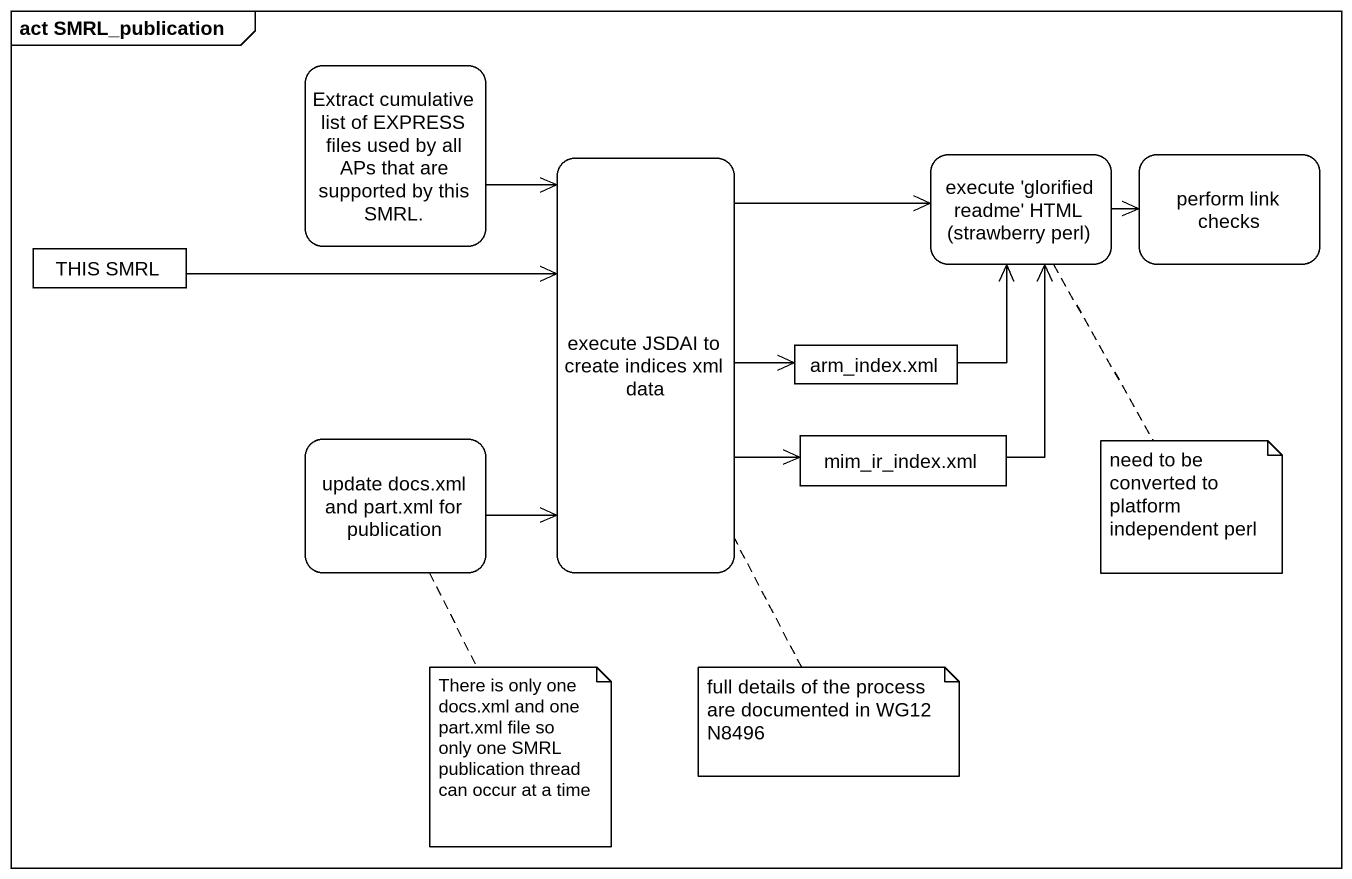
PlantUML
@startuml
mainframe act SMRL_publication
hide empty description
state "Extract cumulative list of EXPRESS files used by all APs that are supported by this SMRL." as Extract_cumulative_list_of
state "execute JSDAI to create indices xml data" as execute_JSDAI_to_create
state "execute 'glorified readme' HTML (strawberry perl)" as execute_glorified_readme
state "perform link checks" as perform_link_checks
state "THIS SMRL" as THIS_SMRL <<object>>
state "arm_index.xml" as arm_index_xml <<object>>
state "update docs.xml and part.xml for publication" as update_docs_xml_and_part
state "mim_ir_index.xml" as mim_ir_index_xml <<object>>
Extract_cumulative_list_of --> execute_JSDAI_to_create
execute_JSDAI_to_create -right-> execute_glorified_readme
execute_JSDAI_to_create -right-> arm_index_xml
execute_JSDAI_to_create -right-> mim_ir_index_xml
execute_glorified_readme -right-> perform_link_checks
THIS_SMRL -right-> execute_JSDAI_to_create
arm_index_xml -up-> execute_glorified_readme
update_docs_xml_and_part -right-> execute_JSDAI_to_create
mim_ir_index_xml -up-> execute_glorified_readme
note bottom of execute_glorified_readme : need to be converted to platform independent perl
note bottom of update_docs_xml_and_part : There is only one docs.xml and one part.xml file so only one SMRL publication thread can occur at a time
note bottom of execute_JSDAI_to_create : full details of the process are documented in WG12 N8496
@enduml
